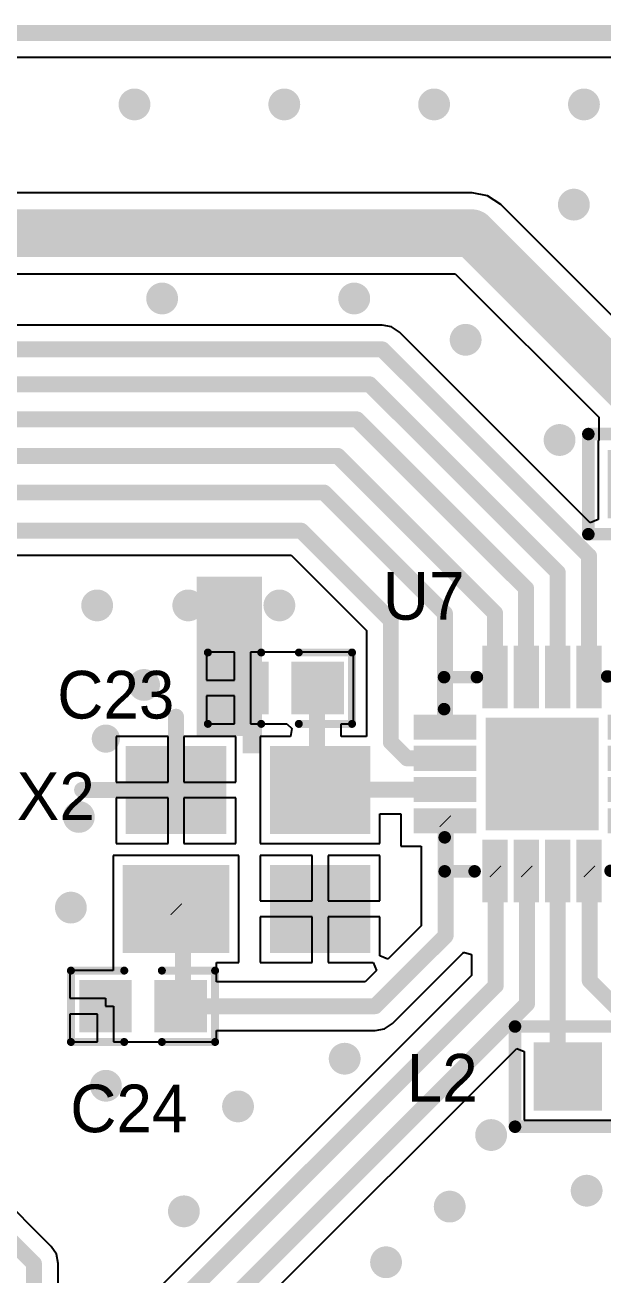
# Model space of a CAD drawing. Header units: millimetres. Extents: x 290 to 416, y 396 to 474.
# Drawn here: x 366.68 to 375.9, y 453.49 to 473.45 of the extents above; entities that cross this region are included whole.
import ezdxf

# ---------------------------------------------------------------- set-up
doc = ezdxf.new("R2010")
doc.units = ezdxf.units.MM
for name, color, linetype in [('BottomLayer', 5, 'Continuous'), ('BottomSolder', 6, 'Continuous'), ('KeepOutLayer', 6, 'Continuous'), ('MultiLayer', 9, 'Continuous'), ('TopLayer', 1, 'Continuous'), ('TopOverlay', 2, 'Continuous'), ('TopPaste', 8, 'Continuous'), ('TopSolder', 216, 'Continuous'), ('ViaHoleLayer', 16, 'Continuous')]:
    doc.layers.add(name, color=color, linetype=linetype)

# ---------------------------------------------------------------- blocks, each defined once
blk = doc.blocks.new('0402_18')
at = {"layer": 'TopLayer'}
for points in [[(0.42, -2.369), (0.42, -1.734), (-0.215, -2.369), (-0.215, -1.734)], [(0.42, -3.568), (0.42, -2.933), (-0.215, -3.568), (-0.215, -2.933)]]:
    blk.add_solid(points, dxfattribs=at)
at = {"layer": 'TopOverlay', "const_width": 0.127}
for points in [[(-0.47, -1.5), (-0.47, -2.351)], [(-0.47, -1.5), (0.67, -1.5)], [(0.67, -1.5), (0.67, -2.351)], [(-0.47, -2.951), (-0.47, -3.8)], [(0.67, -2.951), (0.67, -3.8)], [(-0.47, -3.8), (0.67, -3.8)]]:
    blk.add_lwpolyline(points, dxfattribs=at)
at = {"layer": 'TopOverlay', "const_width": 0.0635}
for points in [[(-0.502, -1.5, 1), (-0.438, -1.5, 1)], [(-0.502, -1.5, 1), (-0.438, -1.5, 1)], [(0.638, -1.5, 1), (0.702, -1.5, 1)], [(0.638, -1.5, 1), (0.702, -1.5, 1)], [(-0.502, -2.351, 1), (-0.438, -2.351, 1)], [(0.638, -2.351, 1), (0.702, -2.351, 1)], [(-0.502, -2.951, 1), (-0.438, -2.951, 1)], [(0.638, -2.951, 1), (0.702, -2.951, 1)], [(-0.502, -3.8, 1), (-0.438, -3.8, 1)], [(-0.502, -3.8, 1), (-0.438, -3.8, 1)], [(0.638, -3.8, 1), (0.702, -3.8, 1)], [(0.638, -3.8, 1), (0.702, -3.8, 1)]]:
    blk.add_lwpolyline(points, format="xyb", close=True, dxfattribs=at)
at = {"layer": 'TopPaste'}
for points in [[(0.42, -2.369), (0.42, -1.734), (-0.215, -2.369), (-0.215, -1.734)], [(0.42, -3.568), (0.42, -2.933), (-0.215, -3.568), (-0.215, -2.933)]]:
    blk.add_solid(points, dxfattribs=at)
at = {"layer": 'TopSolder'}
for points in [[(0.522, -2.47), (0.522, -1.632), (-0.316, -2.47), (-0.316, -1.632)], [(0.522, -3.67), (0.522, -2.832), (-0.316, -3.67), (-0.316, -2.832)]]:
    blk.add_solid(points, dxfattribs=at)
blk = doc.blocks.new('0402_19')
at = {"layer": 'TopLayer'}
for points in [[(0.42, -2.369), (0.42, -1.734), (-0.215, -2.369), (-0.215, -1.734)], [(0.42, -3.568), (0.42, -2.933), (-0.215, -3.568), (-0.215, -2.933)]]:
    blk.add_solid(points, dxfattribs=at)
at = {"layer": 'TopOverlay', "const_width": 0.127}
for points in [[(-0.47, -1.5), (-0.47, -2.351)], [(-0.47, -1.5), (0.67, -1.5)], [(0.67, -1.5), (0.67, -2.351)], [(-0.47, -2.951), (-0.47, -3.8)], [(0.67, -2.951), (0.67, -3.8)], [(-0.47, -3.8), (0.67, -3.8)]]:
    blk.add_lwpolyline(points, dxfattribs=at)
at = {"layer": 'TopOverlay', "const_width": 0.0635}
for points in [[(-0.502, -1.5, 1), (-0.438, -1.5, 1)], [(-0.502, -1.5, 1), (-0.438, -1.5, 1)], [(0.638, -1.5, 1), (0.702, -1.5, 1)], [(0.638, -1.5, 1), (0.702, -1.5, 1)], [(-0.502, -2.351, 1), (-0.438, -2.351, 1)], [(0.638, -2.351, 1), (0.702, -2.351, 1)], [(-0.502, -2.951, 1), (-0.438, -2.951, 1)], [(0.638, -2.951, 1), (0.702, -2.951, 1)], [(-0.502, -3.8, 1), (-0.438, -3.8, 1)], [(-0.502, -3.8, 1), (-0.438, -3.8, 1)], [(0.638, -3.8, 1), (0.702, -3.8, 1)], [(0.638, -3.8, 1), (0.702, -3.8, 1)]]:
    blk.add_lwpolyline(points, format="xyb", close=True, dxfattribs=at)
at = {"layer": 'TopPaste'}
for points in [[(0.42, -2.369), (0.42, -1.734), (-0.215, -2.369), (-0.215, -1.734)], [(0.42, -3.568), (0.42, -2.933), (-0.215, -3.568), (-0.215, -2.933)]]:
    blk.add_solid(points, dxfattribs=at)
at = {"layer": 'TopSolder'}
for points in [[(0.522, -2.47), (0.522, -1.632), (-0.316, -2.47), (-0.316, -1.632)], [(0.522, -3.67), (0.522, -2.832), (-0.316, -3.67), (-0.316, -2.832)]]:
    blk.add_solid(points, dxfattribs=at)
blk = doc.blocks.new('0603_21')
at = {"layer": 'TopLayer'}
for points in [[(0.553, -1.201), (0.553, -0.312), (-0.336, -1.201), (-0.336, -0.312)], [(0.553, -2.8), (0.553, -1.911), (-0.336, -2.8), (-0.336, -1.911)]]:
    blk.add_solid(points, dxfattribs=at)
at = {"layer": 'TopOverlay', "const_width": 0.2}
for points in [[(-0.692, 0.1), (0.908, 0.1)], [(-0.692, 0.1), (-0.692, -3.2)], [(0.908, 0.1), (0.908, -3.2)], [(-0.692, -3.2), (0.908, -3.2)]]:
    blk.add_lwpolyline(points, dxfattribs=at)
at = {"layer": 'TopOverlay', "const_width": 0.1}
for points in [[(-0.742, 0.1, 1), (-0.642, 0.1, 1)], [(-0.742, 0.1, 1), (-0.642, 0.1, 1)], [(0.858, 0.1, 1), (0.958, 0.1, 1)], [(0.858, 0.1, 1), (0.958, 0.1, 1)], [(-0.742, -3.2, 1), (-0.642, -3.2, 1)], [(-0.742, -3.2, 1), (-0.642, -3.2, 1)], [(0.858, -3.2, 1), (0.958, -3.2, 1)], [(0.858, -3.2, 1), (0.958, -3.2, 1)]]:
    blk.add_lwpolyline(points, format="xyb", close=True, dxfattribs=at)
at = {"layer": 'TopPaste'}
for points in [[(0.553, -1.201), (0.553, -0.312), (-0.336, -1.201), (-0.336, -0.312)], [(0.553, -2.8), (0.553, -1.911), (-0.336, -2.8), (-0.336, -1.911)]]:
    blk.add_solid(points, dxfattribs=at)
at = {"layer": 'TopSolder'}
for points in [[(0.654, -1.302), (0.654, -0.21), (-0.438, -1.302), (-0.438, -0.21)], [(0.654, -2.902), (0.654, -1.81), (-0.438, -2.902), (-0.438, -1.81)]]:
    blk.add_solid(points, dxfattribs=at)
blk = doc.blocks.new('0603_27')
at = {"layer": 'TopLayer'}
for points in [[(0.553, -1.201), (0.553, -0.312), (-0.336, -1.201), (-0.336, -0.312)], [(0.553, -2.8), (0.553, -1.911), (-0.336, -2.8), (-0.336, -1.911)]]:
    blk.add_solid(points, dxfattribs=at)
at = {"layer": 'TopOverlay', "const_width": 0.2}
for points in [[(0.908, 0.1), (-0.692, 0.1)], [(-0.692, -3.2), (-0.692, 0.1)], [(0.908, -3.2), (0.908, 0.1)], [(0.908, -3.2), (-0.692, -3.2)]]:
    blk.add_lwpolyline(points, dxfattribs=at)
at = {"layer": 'TopOverlay', "const_width": 0.1}
for points in [[(-0.742, 0.1, 1), (-0.642, 0.1, 1)], [(-0.742, 0.1, 1), (-0.642, 0.1, 1)], [(0.858, 0.1, 1), (0.958, 0.1, 1)], [(0.858, 0.1, 1), (0.958, 0.1, 1)], [(-0.742, -3.2, 1), (-0.642, -3.2, 1)], [(-0.742, -3.2, 1), (-0.642, -3.2, 1)], [(0.858, -3.2, 1), (0.958, -3.2, 1)], [(0.858, -3.2, 1), (0.958, -3.2, 1)]]:
    blk.add_lwpolyline(points, format="xyb", close=True, dxfattribs=at)
at = {"layer": 'TopPaste'}
for points in [[(0.553, -1.201), (0.553, -0.312), (-0.336, -1.201), (-0.336, -0.312)], [(0.553, -2.8), (0.553, -1.911), (-0.336, -2.8), (-0.336, -1.911)]]:
    blk.add_solid(points, dxfattribs=at)
at = {"layer": 'TopSolder'}
for points in [[(0.654, -1.302), (0.654, -0.21), (-0.438, -1.302), (-0.438, -0.21)], [(0.654, -2.902), (0.654, -1.81), (-0.438, -2.902), (-0.438, -1.81)]]:
    blk.add_solid(points, dxfattribs=at)
blk = doc.blocks.new('QFN16_38')
at = {"layer": 'TopLayer'}
for points in [[(-0.596, 1.085), (-0.596, 1.985), (-0.896, 1.085), (-0.896, 1.985)], [(-0.096, 1.085), (-0.096, 1.985), (-0.396, 1.085), (-0.396, 1.985)], [(0.404, 1.085), (0.404, 1.985), (0.104, 1.085), (0.104, 1.985)], [(0.904, 1.085), (0.904, 1.985), (0.604, 1.085), (0.604, 1.985)], [(-1.096, 0.885), (-1.996, 0.885), (-1.096, 0.585), (-1.996, 0.585)], [(2.004, 0.885), (1.104, 0.885), (2.004, 0.585), (1.104, 0.585)], [(0.804, -0.815), (0.804, 0.785), (-0.796, -0.815), (-0.796, 0.785)], [(-1.096, 0.385), (-1.996, 0.385), (-1.096, 0.085), (-1.996, 0.085)], [(2.004, 0.385), (1.104, 0.385), (2.004, 0.085), (1.104, 0.085)], [(-1.096, -0.115), (-1.996, -0.115), (-1.096, -0.415), (-1.996, -0.415)], [(2.004, -0.115), (1.104, -0.115), (2.004, -0.415), (1.104, -0.415)], [(-1.096, -0.615), (-1.996, -0.615), (-1.096, -0.915), (-1.996, -0.915)], [(2.004, -0.615), (1.104, -0.615), (2.004, -0.915), (1.104, -0.915)], [(-0.596, -2.015), (-0.596, -1.115), (-0.896, -2.015), (-0.896, -1.115)], [(-0.096, -2.015), (-0.096, -1.115), (-0.396, -2.015), (-0.396, -1.115)], [(0.404, -2.015), (0.404, -1.115), (0.104, -2.015), (0.104, -1.115)], [(0.904, -2.015), (0.904, -1.115), (0.604, -2.015), (0.604, -1.115)]]:
    blk.add_solid(points, dxfattribs=at)
at = {"layer": 'TopOverlay', "const_width": 0.2}
for points in [[(-1.554, 1.315), (-1.312, 1.557)], [(-0.987, 1.557), (-1.312, 1.557)], [(1.55, 1.541), (1.024, 1.541)], [(1.55, 1.079), (1.55, 1.541)], [(-1.554, 1.025), (-1.554, 1.315)], [(-1.542, -1.578), (-1.542, -1.054)], [(1.559, -1.568), (1.559, -1.091)], [(-1.032, -1.578), (-1.542, -1.578)], [(1.559, -1.568), (1.016, -1.568)]]:
    blk.add_lwpolyline(points, dxfattribs=at)
at = {"layer": 'TopOverlay', "const_width": 0.1}
for points in [[(-1.362, 1.557, 1), (-1.262, 1.557, 1)], [(-1.362, 1.557, 1), (-1.262, 1.557, 1)], [(-1.037, 1.557, 1), (-0.937, 1.557, 1)], [(0.974, 1.541, 1), (1.074, 1.541, 1)], [(1.5, 1.541, 1), (1.6, 1.541, 1)], [(1.5, 1.541, 1), (1.6, 1.541, 1)], [(-1.604, 1.315, 1), (-1.504, 1.315, 1)], [(-1.604, 1.315, 1), (-1.504, 1.315, 1)], [(-1.604, 1.025, 1), (-1.504, 1.025, 1)], [(1.5, 1.079, 1), (1.6, 1.079, 1)], [(-1.592, -1.054, 1), (-1.492, -1.054, 1)], [(1.509, -1.091, 1), (1.609, -1.091, 1)], [(-1.592, -1.578, 1), (-1.492, -1.578, 1)], [(-1.592, -1.578, 1), (-1.492, -1.578, 1)], [(-1.082, -1.578, 1), (-0.982, -1.578, 1)], [(0.966, -1.568, 1), (1.066, -1.568, 1)], [(1.509, -1.568, 1), (1.609, -1.568, 1)], [(1.509, -1.568, 1), (1.609, -1.568, 1)]]:
    blk.add_lwpolyline(points, format="xyb", close=True, dxfattribs=at)
at = {"layer": 'TopPaste'}
blk.add_solid([(0.804, -0.815), (0.804, 0.785), (-0.796, -0.815), (-0.796, 0.785)], dxfattribs=at)
at = {"layer": 'TopSolder'}
for points in [[(-0.546, 1.035), (-0.546, 2.035), (-0.946, 1.035), (-0.946, 2.035)], [(-0.046, 1.035), (-0.046, 2.035), (-0.446, 1.035), (-0.446, 2.035)], [(0.454, 1.035), (0.454, 2.035), (0.054, 1.035), (0.054, 2.035)], [(0.954, 1.035), (0.954, 2.035), (0.554, 1.035), (0.554, 2.035)], [(-1.046, 0.935), (-2.046, 0.935), (-1.046, 0.535), (-2.046, 0.535)], [(0.906, -0.916), (0.906, 0.887), (-0.898, -0.916), (-0.898, 0.887)], [(1.054, 0.535), (2.054, 0.535), (1.054, 0.935), (2.054, 0.935)], [(-1.046, 0.435), (-2.046, 0.435), (-1.046, 0.035), (-2.046, 0.035)], [(1.054, 0.035), (2.054, 0.035), (1.054, 0.435), (2.054, 0.435)], [(-1.046, -0.065), (-2.046, -0.065), (-1.046, -0.465), (-2.046, -0.465)], [(1.054, -0.465), (2.054, -0.465), (1.054, -0.065), (2.054, -0.065)], [(-1.046, -0.565), (-2.046, -0.565), (-1.046, -0.965), (-2.046, -0.965)], [(1.054, -0.965), (2.054, -0.965), (1.054, -0.565), (2.054, -0.565)], [(-0.946, -1.065), (-0.946, -2.065), (-0.546, -1.065), (-0.546, -2.065)], [(-0.446, -1.065), (-0.446, -2.065), (-0.046, -1.065), (-0.046, -2.065)], [(0.054, -1.065), (0.054, -2.065), (0.454, -1.065), (0.454, -2.065)], [(0.554, -1.065), (0.554, -2.065), (0.954, -1.065), (0.954, -2.065)]]:
    blk.add_solid(points, dxfattribs=at)
blk = doc.blocks.new('XTAL3225_39')
at = {"layer": 'TopLayer'}
for points in [[(0.7, -0.6), (0.7, 0.6), (-0.7, -0.6), (-0.7, 0.6)], [(3.05, -0.6), (3.05, 0.6), (1.55, -0.6), (1.55, 0.6)], [(0.7, -2.5), (0.7, -1.3), (-0.7, -2.5), (-0.7, -1.3)], [(3, -2.5), (3, -1.3), (1.6, -2.5), (1.6, -1.3)]]:
    blk.add_solid(points, dxfattribs=at)
at = {"layer": 'TopOverlay'}
for points, const_width in [([(3.519, -2.72, 1), (3.319, -2.72, 1)], 0.25), ([(3.256, -2.72, 1), (3.381, -2.72, 1)], 0.125), ([(3.456, -2.72, 1), (3.581, -2.72, 1)], 0.125)]:
    blk.add_lwpolyline(points, format="xyb", close=True, dxfattribs=dict(at, const_width=const_width))
at = {"layer": 'TopPaste'}
for points in [[(0.7, -0.6), (0.7, 0.6), (-0.7, -0.6), (-0.7, 0.6)], [(3.05, -0.6), (3.05, 0.6), (1.55, -0.6), (1.55, 0.6)], [(0.7, -2.5), (0.7, -1.3), (-0.7, -2.5), (-0.7, -1.3)], [(3, -2.5), (3, -1.3), (1.6, -2.5), (1.6, -1.3)]]:
    blk.add_solid(points, dxfattribs=at)
at = {"layer": 'TopSolder'}
for points in [[(0.802, -0.702), (0.802, 0.702), (-0.802, -0.702), (-0.802, 0.702)], [(3.152, -0.702), (3.152, 0.702), (1.448, -0.702), (1.448, 0.702)], [(0.802, -2.602), (0.802, -1.198), (-0.802, -2.602), (-0.802, -1.198)], [(3.102, -2.602), (3.102, -1.198), (1.498, -2.602), (1.498, -1.198)]]:
    blk.add_solid(points, dxfattribs=at)

msp = doc.modelspace()

# ---------------------------------------------------------------- linework, layer by layer
at = {"layer": 'BottomLayer'}
msp.add_line((294.394, 472.939), (388.315, 472.939), dxfattribs=at)
at = {"layer": 'BottomLayer', "const_width": 0.254}
for points in [[(368.299, 472.186, 1), (368.553, 472.186, 1)], [(370.689, 472.186, 1), (370.943, 472.186, 1)], [(373.08, 472.186, 1), (373.334, 472.186, 1)], [(375.471, 472.186, 1), (375.725, 472.186, 1)], [(375.31, 470.586, 1), (375.564, 470.586, 1)], [(368.74, 469.087, 1), (368.994, 469.087, 1)], [(371.805, 469.087, 1), (372.059, 469.087, 1)], [(373.583, 468.427, 1), (373.837, 468.427, 1)], [(375.082, 466.827, 1), (375.336, 466.827, 1)], [(367.703, 464.185, 1), (367.957, 464.185, 1)], [(369.157, 464.185, 1), (369.411, 464.185, 1)], [(370.611, 464.185, 1), (370.865, 464.185, 1)], [(368.452, 462.915, 1), (368.706, 462.915, 1)], [(369.849, 462.636, 1), (370.103, 462.636, 1)], [(375.056, 461.823, 1), (375.31, 461.823, 1)], [(374.523, 461.239, 1), (374.777, 461.239, 1)], [(367.411, 460.807, 1), (367.665, 460.807, 1)], [(367.284, 459.359, 1), (367.538, 459.359, 1)], [(371.261, 459.338, 1), (371.515, 459.338, 1)], [(371.653, 456.946, 1), (371.907, 456.946, 1)], [(367.843, 456.514, 1), (368.097, 456.514, 1)], [(369.951, 456.184, 1), (370.205, 456.184, 1)], [(373.99, 455.727, 1), (374.244, 455.727, 1)], [(375.514, 454.838, 1), (375.768, 454.838, 1)], [(369.087, 454.508, 1), (369.341, 454.508, 1)], [(373.329, 454.584, 1), (373.583, 454.584, 1)], [(372.313, 453.695, 1), (372.567, 453.695, 1)]]:
    msp.add_lwpolyline(points, format="xyb", close=True, dxfattribs=at)
at = {"layer": 'BottomSolder', "const_width": 0.356}
for points in [[(369.799, 462.636, 1), (370.154, 462.636, 1)], [(375.006, 461.823, 1), (375.361, 461.823, 1)], [(374.472, 461.239, 1), (374.828, 461.239, 1)], [(371.21, 459.338, 1), (371.566, 459.338, 1)]]:
    msp.add_lwpolyline(points, format="xyb", close=True, dxfattribs=at)
at = {"layer": 'KeepOutLayer', "const_width": 0.254}
msp.add_lwpolyline([(292.917, 473.328), (407.949, 473.328)], dxfattribs=at)
at = {"layer": 'MultiLayer', "const_width": 0.254}
for points in [[(368.299, 472.186, 1), (368.553, 472.186, 1)], [(370.689, 472.186, 1), (370.943, 472.186, 1)], [(373.08, 472.186, 1), (373.334, 472.186, 1)], [(375.471, 472.186, 1), (375.725, 472.186, 1)], [(375.31, 470.586, 1), (375.564, 470.586, 1)], [(368.74, 469.087, 1), (368.994, 469.087, 1)], [(371.805, 469.087, 1), (372.059, 469.087, 1)], [(373.583, 468.427, 1), (373.837, 468.427, 1)], [(375.082, 466.827, 1), (375.336, 466.827, 1)], [(367.703, 464.185, 1), (367.957, 464.185, 1)], [(369.157, 464.185, 1), (369.411, 464.185, 1)], [(370.611, 464.185, 1), (370.865, 464.185, 1)], [(368.452, 462.915, 1), (368.706, 462.915, 1)], [(369.849, 462.636, 1), (370.103, 462.636, 1)], [(375.056, 461.823, 1), (375.31, 461.823, 1)], [(374.523, 461.239, 1), (374.777, 461.239, 1)], [(367.411, 460.807, 1), (367.665, 460.807, 1)], [(367.284, 459.359, 1), (367.538, 459.359, 1)], [(371.261, 459.338, 1), (371.515, 459.338, 1)], [(371.653, 456.946, 1), (371.907, 456.946, 1)], [(367.843, 456.514, 1), (368.097, 456.514, 1)], [(369.951, 456.184, 1), (370.205, 456.184, 1)], [(373.99, 455.727, 1), (374.244, 455.727, 1)], [(375.514, 454.838, 1), (375.768, 454.838, 1)], [(369.087, 454.508, 1), (369.341, 454.508, 1)], [(373.329, 454.584, 1), (373.583, 454.584, 1)], [(372.313, 453.695, 1), (372.567, 453.695, 1)]]:
    msp.add_lwpolyline(points, format="xyb", close=True, dxfattribs=at)
at = {"layer": 'TopLayer'}
for p, q in [((294.394, 472.939), (388.315, 472.939)), ((373.812, 470.776), (348.64, 470.776)), ((374.06, 470.727), (373.812, 470.776)), ((374.27, 470.586), (374.06, 470.727)), ((376.941, 467.915), (374.27, 470.586)), ((348.909, 469.481), (373.544, 469.481)), ((373.544, 469.481), (375.835, 467.189)), ((372.38, 468.663), (362.534, 468.663)), ((372.529, 468.633), (372.38, 468.663)), ((372.655, 468.549), (372.529, 468.633)), ((375.698, 465.506), (372.655, 468.549)), ((375.835, 467.189), (375.835, 466.82)), ((375.835, 466.82), (375.825, 466.82)), ((375.825, 466.82), (375.825, 465.559)), ((375.825, 465.559), (375.698, 465.506)), ((364.575, 464.99), (370.924, 464.99)), ((370.924, 464.99), (372.128, 463.786)), ((372.128, 463.786), (372.128, 462.092)), ((370.021, 463.437), (369.576, 463.437)), ((369.576, 463.437), (369.576, 462.993)), ((370.021, 462.993), (370.021, 463.437)), ((370.649, 463.437), (370.275, 463.437)), ((370.275, 463.437), (370.275, 462.866)), ((370.776, 463.437), (370.649, 463.437)), ((370.846, 463.437), (370.776, 463.437)), ((371.919, 463.437), (370.846, 463.437)), ((371.919, 462.294), (371.919, 463.437)), ((369.576, 462.993), (370.021, 462.993)), ((370.275, 462.866), (370.275, 462.294)), ((370.021, 462.739), (369.576, 462.739)), ((369.576, 462.739), (369.576, 462.294)), ((370.021, 462.294), (370.021, 462.739)), ((369.576, 462.294), (370.021, 462.294)), ((370.275, 462.294), (370.649, 462.294)), ((370.649, 462.294), (370.719, 462.294)), ((370.719, 462.294), (370.859, 462.294)), ((370.859, 462.294), (370.934, 462.219)), ((370.934, 462.219), (370.914, 462.092)), ((371.726, 462.092), (371.726, 462.294)), ((371.726, 462.294), (371.919, 462.294)), ((368.961, 462.092), (368.134, 462.092)), ((368.134, 462.092), (368.134, 461.365)), ((368.961, 461.365), (368.961, 462.092)), ((370.042, 462.092), (369.215, 462.092)), ((369.215, 462.092), (369.215, 461.365)), ((370.042, 461.365), (370.042, 462.092)), ((370.914, 462.092), (370.434, 462.092)), ((370.434, 462.092), (370.434, 460.384)), ((372.128, 462.092), (371.726, 462.092)), ((368.134, 461.365), (368.961, 461.365)), ((369.215, 461.365), (370.042, 461.365)), ((368.961, 461.111), (368.134, 461.111)), ((368.134, 461.111), (368.134, 460.384)), ((368.961, 460.384), (368.961, 461.111)), ((370.042, 461.111), (369.215, 461.111)), ((369.215, 461.111), (369.215, 460.384)), ((370.042, 460.384), (370.042, 461.111)), ((372.342, 460.384), (372.342, 460.854)), ((372.342, 460.854), (372.675, 460.854)), ((372.675, 460.854), (372.675, 460.339)), ((368.134, 460.384), (368.961, 460.384)), ((369.215, 460.384), (370.042, 460.384)), ((370.434, 460.384), (372.342, 460.384)), ((370.092, 460.192), (368.084, 460.192)), ((368.084, 460.192), (368.084, 458.484)), ((370.092, 458.484), (370.092, 460.192)), ((371.261, 460.192), (370.434, 460.192)), ((370.434, 460.192), (370.434, 459.465)), ((371.261, 459.465), (371.261, 460.192)), ((372.342, 460.192), (371.515, 460.192)), ((371.515, 460.192), (371.515, 459.465)), ((372.342, 459.465), (372.342, 460.192)), ((372.675, 460.339), (373.002, 460.339)), ((373.002, 460.339), (373.002, 459.069)), ((370.434, 459.465), (371.261, 459.465)), ((371.515, 459.465), (372.342, 459.465)), ((371.261, 459.211), (370.434, 459.211)), ((370.434, 459.211), (370.434, 458.484)), ((371.261, 458.484), (371.261, 459.211)), ((372.342, 459.211), (371.515, 459.211)), ((371.515, 459.211), (371.515, 458.484)), ((372.342, 458.589), (372.342, 459.211)), ((373.002, 459.069), (372.469, 458.537)), ((367.096, 453.949), (362.465, 458.58)), ((372.469, 458.537), (372.342, 458.589)), ((372.541, 457.51), (373.665, 458.634)), ((373.665, 458.634), (373.675, 458.648)), ((373.675, 458.648), (373.802, 458.61)), ((373.802, 458.61), (373.802, 458.273)), ((368.083, 458.357), (367.392, 458.357)), ((367.392, 458.357), (367.392, 457.913)), ((368.084, 458.484), (368.083, 458.357)), ((369.735, 458.357), (369.736, 458.484)), ((369.735, 458.173), (369.735, 458.357)), ((369.735, 458.357), (369.735, 458.357)), ((369.736, 458.484), (370.092, 458.484)), ((370.434, 458.484), (371.261, 458.484)), ((371.515, 458.484), (372.237, 458.484)), ((372.289, 458.357), (372.105, 458.173)), ((372.237, 458.484), (372.289, 458.357)), ((373.802, 458.273), (367.327, 451.798)), ((372.105, 458.173), (369.735, 458.173)), ((367.392, 457.913), (367.963, 457.913)), ((367.963, 457.913), (367.963, 457.786)), ((367.963, 457.786), (368.09, 457.786)), ((368.09, 457.786), (368.09, 457.214)), ((367.836, 457.659), (367.392, 457.659)), ((367.392, 457.659), (367.392, 457.214)), ((367.836, 457.214), (367.836, 457.659)), ((369.735, 457.214), (369.735, 457.396)), ((369.735, 457.396), (372.266, 457.396)), ((372.266, 457.396), (372.415, 457.425)), ((372.415, 457.425), (372.541, 457.51)), ((367.392, 457.214), (367.836, 457.214)), ((368.09, 457.214), (368.465, 457.214)), ((368.465, 457.214), (368.535, 457.214)), ((368.535, 457.214), (368.662, 457.214)), ((368.662, 457.214), (369.735, 457.214)), ((368.21, 450.795), (374.526, 457.111)), ((374.526, 457.111), (374.644, 457.062)), ((374.644, 457.062), (374.644, 455.962)), ((374.644, 455.962), (376.041, 455.962)), ((367.18, 453.823), (367.096, 453.949)), ((367.21, 453.675), (367.18, 453.823)), ((367.21, 451.847), (367.21, 453.675))]:
    msp.add_line(p, q, dxfattribs=at)
for points, const_width in [([(368.299, 472.186, 1), (368.553, 472.186, 1)], 0.254), ([(370.689, 472.186, 1), (370.943, 472.186, 1)], 0.254), ([(373.08, 472.186, 1), (373.334, 472.186, 1)], 0.254), ([(375.471, 472.186, 1), (375.725, 472.186, 1)], 0.254), ([(375.31, 470.586, 1), (375.564, 470.586, 1)], 0.254), ([(373.621, 470.129, 1), (374.002, 470.129, 1)], 0.381), ([(373.621, 470.129, 1), (374.002, 470.129, 1)], 0.381), ([(368.74, 469.087, 1), (368.994, 469.087, 1)], 0.254), ([(371.805, 469.087, 1), (372.059, 469.087, 1)], 0.254), ([(373.583, 468.427, 1), (373.837, 468.427, 1)], 0.254), ([(372.317, 468.274, 1), (372.444, 468.274, 1)], 0.127), ([(372.317, 468.274, 1), (372.444, 468.274, 1)], 0.127), ([(372.114, 467.716, 1), (372.241, 467.716, 1)], 0.127), ([(372.114, 467.716, 1), (372.241, 467.716, 1)], 0.127), ([(371.91, 467.157, 1), (372.037, 467.157, 1)], 0.127), ([(371.91, 467.157, 1), (372.037, 467.157, 1)], 0.127), ([(375.082, 466.827, 1), (375.336, 466.827, 1)], 0.254), ([(371.606, 466.573, 1), (371.733, 466.573, 1)], 0.127), ([(371.606, 466.573, 1), (371.733, 466.573, 1)], 0.127), ([(371.386, 465.988, 1), (371.513, 465.988, 1)], 0.127), ([(371.386, 465.988, 1), (371.513, 465.988, 1)], 0.127), ([(371.021, 465.379, 1), (371.148, 465.379, 1)], 0.127), ([(371.021, 465.379, 1), (371.148, 465.379, 1)], 0.127), ([(375.616, 464.975, 1), (375.743, 464.975, 1)], 0.127), ([(375.616, 464.975, 1), (375.743, 464.975, 1)], 0.127), ([(375.116, 464.713, 1), (375.243, 464.713, 1)], 0.127), ([(375.116, 464.713, 1), (375.243, 464.713, 1)], 0.127), ([(374.612, 464.455, 1), (374.739, 464.455, 1)], 0.127), ([(374.612, 464.455, 1), (374.739, 464.455, 1)], 0.127), ([(367.703, 464.185, 1), (367.957, 464.185, 1)], 0.254), ([(369.157, 464.185, 1), (369.411, 464.185, 1)], 0.254), ([(370.611, 464.185, 1), (370.865, 464.185, 1)], 0.254), ([(373.316, 464.059, 1), (373.443, 464.059, 1)], 0.127), ([(373.316, 464.059, 1), (373.443, 464.059, 1)], 0.127), ([(374.116, 464.062, 1), (374.243, 464.062, 1)], 0.127), ([(374.116, 464.062, 1), (374.243, 464.062, 1)], 0.127), ([(372.453, 463.947, 1), (372.58, 463.947, 1)], 0.127), ([(372.453, 463.947, 1), (372.58, 463.947, 1)], 0.127), ([(368.452, 462.915, 1), (368.706, 462.915, 1)], 0.254), ([(374.116, 463.043, 1), (374.243, 463.043, 1)], 0.127), ([(375.116, 463.043, 1), (375.243, 463.043, 1)], 0.127), ([(375.616, 463.043, 1), (375.743, 463.043, 1)], 0.127), ([(371.274, 462.89, 1), (371.401, 462.89, 1)], 0.127), ([(374.612, 462.89, 1), (374.739, 462.89, 1)], 0.127), ([(369.849, 462.636, 1), (370.103, 462.636, 1)], 0.254), ([(369.025, 462.408, 1), (369.152, 462.408, 1)], 0.127), ([(373.316, 462.243, 1), (373.443, 462.243, 1)], 0.127), ([(372.453, 462.001, 1), (372.58, 462.001, 1)], 0.127), ([(372.453, 462.001, 1), (372.58, 462.001, 1)], 0.127), ([(375.056, 461.823, 1), (375.31, 461.823, 1)], 0.254), ([(372.711, 461.743, 1), (372.838, 461.743, 1)], 0.127), ([(372.711, 461.743, 1), (372.838, 461.743, 1)], 0.127), ([(373.316, 461.743, 1), (373.443, 461.743, 1)], 0.127), ([(367.526, 461.238, 1), (367.653, 461.238, 1)], 0.127), ([(369.025, 461.238, 1), (369.152, 461.238, 1)], 0.127), ([(369.025, 461.238, 1), (369.152, 461.238, 1)], 0.127), ([(371.274, 461.294, 1), (371.401, 461.294, 1)], 0.127), ([(371.325, 461.243, 1), (371.452, 461.243, 1)], 0.127), ([(373.316, 461.243, 1), (373.443, 461.243, 1)], 0.127), ([(374.523, 461.239, 1), (374.777, 461.239, 1)], 0.254), ([(367.411, 460.807, 1), (367.665, 460.807, 1)], 0.254), ([(373.316, 460.743, 1), (373.443, 460.743, 1)], 0.127), ([(373.327, 460.732, 1), (373.454, 460.732, 1)], 0.127), ([(373.327, 460.732, 1), (373.454, 460.732, 1)], 0.127), ([(374.116, 459.943, 1), (374.243, 459.943, 1)], 0.127), ([(374.127, 459.932, 1), (374.254, 459.932, 1)], 0.127), ([(374.127, 459.932, 1), (374.254, 459.932, 1)], 0.127), ([(374.616, 459.943, 1), (374.743, 459.943, 1)], 0.127), ([(374.627, 459.932, 1), (374.754, 459.932, 1)], 0.127), ([(374.627, 459.932, 1), (374.754, 459.932, 1)], 0.127), ([(375.116, 459.943, 1), (375.243, 459.943, 1)], 0.127), ([(375.616, 459.943, 1), (375.743, 459.943, 1)], 0.127), ([(375.627, 459.932, 1), (375.754, 459.932, 1)], 0.127), ([(375.627, 459.932, 1), (375.754, 459.932, 1)], 0.127), ([(367.284, 459.359, 1), (367.538, 459.359, 1)], 0.254), ([(371.261, 459.338, 1), (371.515, 459.338, 1)], 0.254), ([(369.025, 459.338, 1), (369.152, 459.338, 1)], 0.127), ([(369.036, 459.327, 1), (369.163, 459.327, 1)], 0.127), ([(369.135, 459.227, 1), (369.262, 459.227, 1)], 0.127), ([(373.327, 458.908, 1), (373.454, 458.908, 1)], 0.127), ([(373.327, 458.908, 1), (373.454, 458.908, 1)], 0.127), ([(374.127, 458.112, 1), (374.254, 458.112, 1)], 0.127), ([(374.127, 458.112, 1), (374.254, 458.112, 1)], 0.127), ([(375.627, 458.192, 1), (375.754, 458.192, 1)], 0.127), ([(375.627, 458.192, 1), (375.754, 458.192, 1)], 0.127), ([(374.627, 457.824, 1), (374.754, 457.824, 1)], 0.127), ([(374.627, 457.824, 1), (374.754, 457.824, 1)], 0.127), ([(369.135, 457.759, 1), (369.262, 457.759, 1)], 0.127), ([(369.151, 457.784, 1), (369.278, 457.784, 1)], 0.127), ([(372.203, 457.784, 1), (372.33, 457.784, 1)], 0.127), ([(372.203, 457.784, 1), (372.33, 457.784, 1)], 0.127), ([(371.653, 456.946, 1), (371.907, 456.946, 1)], 0.254), ([(375.116, 457.073, 1), (375.243, 457.073, 1)], 0.127), ([(367.843, 456.514, 1), (368.097, 456.514, 1)], 0.254), ([(369.951, 456.184, 1), (370.205, 456.184, 1)], 0.254), ([(373.99, 455.727, 1), (374.244, 455.727, 1)], 0.254), ([(375.514, 454.838, 1), (375.768, 454.838, 1)], 0.254), ([(369.087, 454.508, 1), (369.341, 454.508, 1)], 0.254), ([(373.329, 454.584, 1), (373.583, 454.584, 1)], 0.254), ([(366.758, 453.675, 1), (366.885, 453.675, 1)], 0.127), ([(366.758, 453.675, 1), (366.885, 453.675, 1)], 0.127), ([(372.313, 453.695, 1), (372.567, 453.695, 1)], 0.254)]:
    msp.add_lwpolyline(points, format="xyb", close=True, dxfattribs=dict(at, const_width=const_width))
for points, const_width in [([(348.64, 470.129), (373.812, 470.129)], 0.762), ([(373.812, 470.129), (376.483, 467.458)], 0.762), ([(362.534, 468.274), (372.38, 468.274)], 0.254), ([(372.38, 468.274), (375.679, 464.975)], 0.254), ([(362.915, 467.716), (372.177, 467.716)], 0.254), ([(372.177, 467.716), (375.179, 464.713)], 0.254), ([(363.372, 467.157), (371.974, 467.157)], 0.254), ([(371.974, 467.157), (374.675, 464.455)], 0.254), ([(363.703, 466.573), (371.669, 466.573)], 0.254), ([(371.669, 466.573), (374.179, 464.062)], 0.254), ([(364.084, 465.988), (371.45, 465.988)], 0.254), ([(371.45, 465.988), (373.379, 464.059)], 0.254), ([(364.414, 465.379), (371.085, 465.379)], 0.254), ([(371.085, 465.379), (372.516, 463.947)], 0.254), ([(375.679, 463.043), (375.679, 464.975)], 0.254), ([(375.179, 463.043), (375.179, 464.713)], 0.254), ([(374.675, 462.89), (374.675, 464.455)], 0.254), ([(373.379, 462.243), (373.379, 464.059)], 0.254), ([(374.179, 463.043), (374.179, 464.062)], 0.254), ([(372.516, 462.001), (372.516, 463.947)], 0.254), ([(371.337, 461.294), (371.337, 462.89)], 0.254), ([(369.088, 461.238), (369.088, 462.408)], 0.254), ([(372.516, 462.001), (372.774, 461.743)], 0.254), ([(372.774, 461.743), (373.379, 461.743)], 0.254), ([(367.59, 461.238), (369.088, 461.238)], 0.254), ([(371.388, 461.243), (373.379, 461.243)], 0.254), ([(373.379, 460.743), (373.39, 460.732)], 0.254), ([(373.39, 458.908), (373.39, 460.732)], 0.254), ([(374.179, 459.943), (374.19, 459.932)], 0.254), ([(374.19, 458.112), (374.19, 459.932)], 0.254), ([(374.679, 459.943), (374.69, 459.932)], 0.254), ([(374.69, 457.824), (374.69, 459.932)], 0.254), ([(375.179, 457.073), (375.179, 459.943)], 0.254), ([(375.679, 459.943), (375.69, 459.932)], 0.254), ([(375.69, 458.192), (375.69, 459.932)], 0.254), ([(369.088, 459.338), (369.099, 459.327)], 0.254), ([(369.199, 457.759), (369.199, 459.227)], 0.254), ([(372.266, 457.784), (373.39, 458.908)], 0.254), ([(362.077, 458.419), (366.821, 453.675)], 0.254), ([(367.321, 451.243), (374.19, 458.112)], 0.254), ([(375.69, 458.192), (376.842, 457.04)], 0.254), ([(367.821, 450.956), (374.69, 457.824)], 0.254), ([(369.214, 457.784), (372.266, 457.784)], 0.254), ([(366.821, 447.305), (366.821, 453.675)], 0.254)]:
    msp.add_lwpolyline(points, dxfattribs=dict(at, const_width=const_width))
for points in [[(369.418, 462.102), (370.459, 462.102), (369.418, 464.642), (370.459, 464.642)], [(370.154, 461.823), (370.434, 461.823), (370.154, 462.483), (370.434, 462.483)]]:
    msp.add_solid(points, dxfattribs=at)
at = {"layer": 'TopSolder', "const_width": 0.356}
for points in [[(369.799, 462.636, 1), (370.154, 462.636, 1)], [(375.006, 461.823, 1), (375.361, 461.823, 1)], [(374.472, 461.239, 1), (374.828, 461.239, 1)], [(371.21, 459.338, 1), (371.566, 459.338, 1)]]:
    msp.add_lwpolyline(points, format="xyb", close=True, dxfattribs=at)
at = {"layer": 'ViaHoleLayer', "const_width": 0.127}
for points in [[(368.362, 472.186, 1), (368.489, 472.186, 1)], [(370.753, 472.186, 1), (370.88, 472.186, 1)], [(373.144, 472.186, 1), (373.271, 472.186, 1)], [(375.535, 472.186, 1), (375.662, 472.186, 1)], [(375.374, 470.586, 1), (375.501, 470.586, 1)], [(368.804, 469.087, 1), (368.931, 469.087, 1)], [(371.869, 469.087, 1), (371.996, 469.087, 1)], [(373.647, 468.427, 1), (373.774, 468.427, 1)], [(375.145, 466.827, 1), (375.272, 466.827, 1)], [(367.767, 464.185, 1), (367.894, 464.185, 1)], [(369.221, 464.185, 1), (369.348, 464.185, 1)], [(370.675, 464.185, 1), (370.802, 464.185, 1)], [(368.516, 462.915, 1), (368.643, 462.915, 1)], [(369.913, 462.636, 1), (370.04, 462.636, 1)], [(375.12, 461.823, 1), (375.247, 461.823, 1)], [(374.587, 461.239, 1), (374.714, 461.239, 1)], [(367.474, 460.807, 1), (367.601, 460.807, 1)], [(367.348, 459.359, 1), (367.474, 459.359, 1)], [(371.325, 459.338, 1), (371.452, 459.338, 1)], [(371.716, 456.946, 1), (371.843, 456.946, 1)], [(367.906, 456.514, 1), (368.033, 456.514, 1)], [(370.014, 456.184, 1), (370.142, 456.184, 1)], [(374.053, 455.727, 1), (374.18, 455.727, 1)], [(375.577, 454.838, 1), (375.704, 454.838, 1)], [(369.151, 454.508, 1), (369.278, 454.508, 1)], [(373.393, 454.584, 1), (373.52, 454.584, 1)], [(372.377, 453.695, 1), (372.504, 453.695, 1)]]:
    msp.add_lwpolyline(points, format="xyb", close=True, dxfattribs=at)

# ---------------------------------------------------------------- block references
for name, p, rotation in [('0603_21', (375.768, 466.014), 90), ('QFN16_38', (374.944, 461.497), 270), ('0402_18', (368.097, 462.763), 90), ('XTAL3225_39', (371.388, 459.338), 180), ('0402_19', (365.912, 457.683), 90), ('0603_27', (377.698, 456.768), 270)]:
    msp.add_blockref(name, p, dxfattribs=dict(rotation=rotation))

# ---------------------------------------------------------------- texts
at = {"layer": 'TopOverlay'}
for s, p in [('U7', (372.389, 463.956)), ('C23', (367.193, 462.378)), ('X2', (366.547, 460.756)), ('L2', (372.77, 456.26)), ('C24', (367.401, 455.771))]:
    msp.add_text(s, height=0.762, dxfattribs=at).set_placement(p)

doc.saveas('drawing.dxf')
